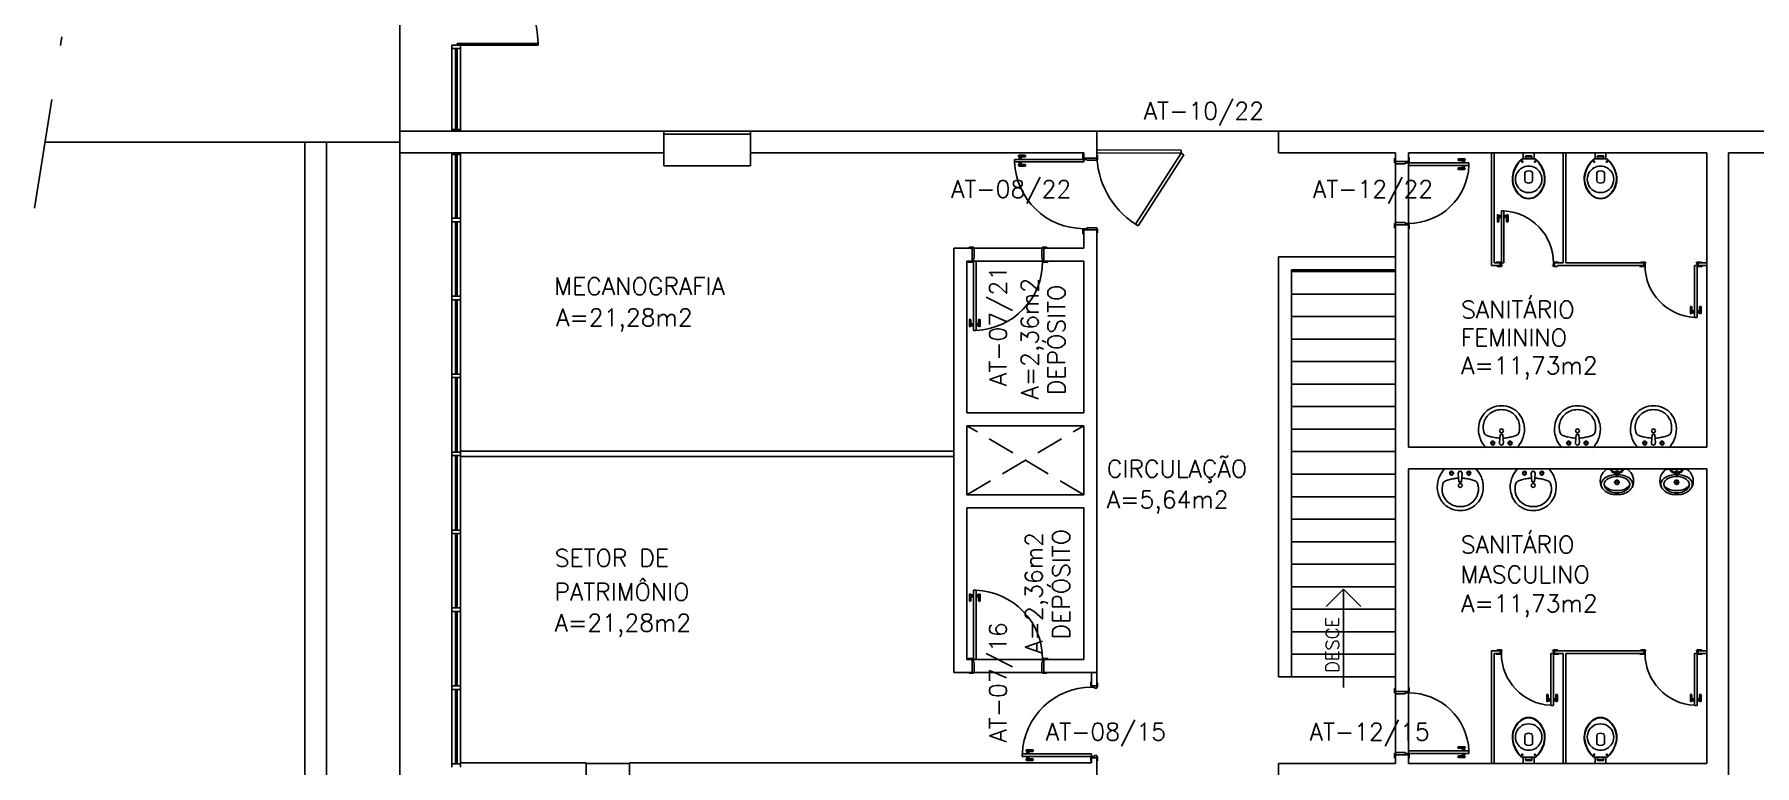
# Model space of a CAD drawing. Extents: x 199.5 to 246.9, y 176.5 to 214.3.
# Drawn here: x 199.47 to 219.34, y 190.99 to 199.44 of the extents above; entities that cross this region are included whole.
import ezdxf

# ---------------------------------------------------------------- set-up
doc = ezdxf.new("R2010")
doc.units = 0
doc.header["$LTSCALE"] = 0.1
doc.header["$MEASUREMENT"] = 0
for name, pattern in [('DASHDOT', [25.4, 12.7, -6.35, 0, -6.35]), ('HIDDEN', [9.525, 6.35, -3.175]), ('HIDDEN2', [4.7625, 3.175, -1.5875])]:
    doc.linetypes.add(name, pattern=pattern)
for name, color, linetype in [('1', 1, 'CONTINUOUS'), ('3', 2, 'CONTINUOUS'), ('ALVENARIA', 2, 'CONTINUOUS'), ('AREA', 2, 'CONTINUOUS'), ('DIVISÓRIA', 2, 'CONTINUOUS'), ('ENDEREÇO', 2, 'CONTINUOUS'), ('JANELA', 1, 'CONTINUOUS'), ('MACANETA', 2, 'CONTINUOUS'), ('MARCO', 2, 'CONTINUOUS'), ('PC', 7, 'CONTINUOUS'), ('PISO', 1, 'CONTINUOUS'), ('PORTA', 2, 'CONTINUOUS'), ('PROJEÇÃO', 1, 'HIDDEN'), ('SOLEIRA', 1, 'CONTINUOUS'), ('TEXTO', 2, 'CONTINUOUS')]:
    doc.layers.add(name, color=color, linetype=linetype)
doc.styles.add('UNB-100', font='simplex.shx', dxfattribs={"height": 0.2})

# ---------------------------------------------------------------- blocks, each defined once
blk = doc.blocks.new('MACANETA')
at = {"layer": 'MACANETA', "color": 1}
for p, q in [((-0.077, 0.052), (-0.077, 0.12)), ((-0.059, 0.052), (-0.059, 0.12)), ((-0.059, 0.075), (-0.036, 0.075)), ((-0.059, 0.052), (-0.036, 0.052)), ((-0.036, 0.044), (-0.036, 0.084)), ((-0.036, 0.084), (-0.03, 0.084)), ((-0.036, 0.044), (-0.03, 0.044)), ((0.006, 0.084), (0, 0.084)), ((0.006, 0.044), (0, 0.044)), ((0.006, 0.044), (0.006, 0.084)), ((0.029, 0.075), (0.006, 0.075)), ((0.029, 0.052), (0.006, 0.052)), ((0.029, 0.052), (0.029, 0.12)), ((0.047, 0.052), (0.047, 0.12))]:
    blk.add_line(p, q, dxfattribs=at)
for centre, start, end in [((-0.068, 0.12), 90, 180), ((-0.068, 0.052), 180, 270), ((-0.068, 0.12), 0, 90), ((-0.068, 0.052), 270, 0), ((0.038, 0.12), 90, 180), ((0.038, 0.052), 180, 270), ((0.038, 0.12), 0, 90), ((0.038, 0.052), 270, 0)]:
    blk.add_arc(centre, 0.00874, start, end, dxfattribs=at)
blk = doc.blocks.new('DOOR-80')
at = {"layer": 'PORTA'}
for p, q in [((-0.045, -0.8), (-0.045, 0)), ((-0.015, 0), (-0.045, 0)), ((-0.015, -0.8), (-0.015, 0)), ((-0.045, -0.8), (-0.015, -0.8))]:
    blk.add_line(p, q, dxfattribs=at)
at = {"layer": 'PORTA', "color": 1}
blk.add_arc((-0.015, 0), 0.8, 180, 267.8509, dxfattribs=at)
at = {"layer": 'PORTA'}
blk.add_blockref('MACANETA', (-0.015, -0.8), dxfattribs=at)
blk = doc.blocks.new('DOOR80')
at = {"layer": 'PORTA'}
for p, q in [((0.015, -0.8), (0.015, 0)), ((0.015, 0), (0.045, 0)), ((0.045, -0.8), (0.045, 0)), ((0.045, -0.8), (0.015, -0.8))]:
    blk.add_line(p, q, dxfattribs=at)
at = {"layer": 'PORTA', "color": 1}
blk.add_arc((0.015, 0), 0.8, 272.1491, 0, dxfattribs=at)
at = {"layer": 'PORTA'}
blk.add_blockref('MACANETA', (0.045, -0.8), dxfattribs=at)
blk = doc.blocks.new('DOOR70')
at = {"layer": 'PORTA'}
for p, q in [((0.015, -0.7), (0.015, 0)), ((0.015, 0), (0.045, 0)), ((0.045, -0.7), (0.045, 0)), ((0.045, -0.7), (0.015, -0.7))]:
    blk.add_line(p, q, dxfattribs=at)
at = {"layer": 'PORTA', "color": 1}
blk.add_arc((0.015, 0), 0.7, 272.4563, 0, dxfattribs=at)
at = {"layer": 'PORTA'}
blk.add_blockref('MACANETA', (0.045, -0.7), dxfattribs=at)
blk = doc.blocks.new('DOOR60')
at = {"layer": 'PORTA'}
for p, q in [((0.015, -0.6), (0.015, 0)), ((0.015, 0), (0.045, 0)), ((0.045, -0.6), (0.045, 0)), ((0.045, -0.6), (0.015, -0.6))]:
    blk.add_line(p, q, dxfattribs=at)
at = {"layer": 'PORTA', "color": 1}
blk.add_arc((0.015, 0), 0.6, 272.866, 0, dxfattribs=at)
at = {"layer": 'PORTA'}
blk.add_blockref('MACANETA', (0.045, -0.6), dxfattribs=at)
blk = doc.blocks.new('DOOR-70')
at = {"layer": 'PORTA'}
for p, q in [((-0.045, -0.7), (-0.045, 0)), ((-0.015, 0), (-0.045, 0)), ((-0.015, -0.7), (-0.015, 0)), ((-0.045, -0.7), (-0.015, -0.7))]:
    blk.add_line(p, q, dxfattribs=at)
at = {"layer": 'PORTA', "color": 1}
blk.add_arc((-0.015, 0), 0.7, 180, 267.5437, dxfattribs=at)
at = {"layer": 'PORTA'}
blk.add_blockref('MACANETA', (-0.015, -0.7), dxfattribs=at)
blk = doc.blocks.new('A$C6A052544')
at = {"layer": 'PC', "color": 2}
for p, q in [((0.265, 0), (0.09, 0)), ((0.242, 0.053), (0.249, 0.147)), ((0.249, 0.147), (0.279, 0.147)), ((0.249, 0.147), (0.279, 0.147)), ((0.44, 0), (0.265, 0)), ((0.287, 0.053), (0.279, 0.147))]:
    blk.add_line(p, q, dxfattribs=at)
at = {"layer": 'PC', "color": 1}
for centre, radius in [((0.265, 0.19), 0.0225), ((0.164, 0.049), 0.015), ((0.364, 0.049), 0.015)]:
    blk.add_circle(centre, radius, dxfattribs=at)
at = {"layer": 'PC', "color": 2}
for centre in [(0.164, 0.049), (0.364, 0.049)]:
    blk.add_circle(centre, 0.0225, dxfattribs=at)
for centre, radius, start, end in [((0.248, 0.233), 0.242, 112.9756, 142.6811), ((0.263, 0.217), 0.218, 89.5084, 131.6465), ((0.264, 0.213), 0.267, 89.755, 114.448), ((0.266, 0.213), 0.267, 65.552, 90.245), ((0.267, 0.217), 0.218, 48.3535, 90.4916), ((0.282, 0.233), 0.242, 37.3189, 67.0244), ((0.308, 0.208), 0.309, 166.5171, 190.8389), ((0.283, 0.212), 0.283, 143.5759, 166.077), ((0.255, 0.233), 0.201, 166.6319, 198.9909), ((0.253, 0.233), 0.199, 132.5387, 166.3801), ((0.276, 0.233), 0.199, 13.6199, 47.4613), ((0.274, 0.233), 0.201, 341.0091, 13.3681), ((0.246, 0.212), 0.283, 13.923, 36.4241), ((0.221, 0.208), 0.309, 349.1611, 13.4829), ((0.327, 0.217), 0.329, 191.7639, 204.6142), ((0.296, 0.207), 0.297, 205.4395, 223.1578), ((0.102, 0.178), 0.039, 194.4492, 220.5012), ((0.105, 0.182), 0.0439, 222.0627, 243.6798), ((0.089, 0.011), 0.0113, 216.6083, 274.9362), ((0.146, 0.259), 0.132, 242.7105, 252.8041), ((0.254, 0.523), 0.416, 249.3524, 256.1775), ((0.27, 0.578), 0.473, 255.9168, 263.3055), ((0.262, 0.483), 0.378, 262.7649, 267.5591), ((0.264, 0.049), 0.0225, 171.2026, 8.7974), ((0.267, 0.483), 0.378, 272.3442, 277.2351), ((0.259, 0.578), 0.473, 276.6945, 284.0832), ((0.275, 0.523), 0.416, 283.8225, 290.6476), ((0.383, 0.259), 0.132, 287.1959, 297.2895), ((0.441, 0.011), 0.0113, 265.0638, 323.3917), ((0.424, 0.182), 0.0439, 296.3202, 317.9373), ((0.233, 0.207), 0.297, 316.8422, 334.5605), ((0.427, 0.178), 0.039, 319.4988, 345.5508), ((0.202, 0.217), 0.329, 335.3858, 348.2361)]:
    blk.add_arc(centre, radius, start, end, dxfattribs=at)

msp = doc.modelspace()

# ---------------------------------------------------------------- linework, layer by layer
at = {"layer": '1'}
for points in [[(216.804, 198, -0.139044), (216.808, 197.998, -0.064585), (216.863, 197.937, -0.117724), (216.917, 197.793, -0.055952), (216.916, 197.74, -0.107706), (216.883, 197.642, -0.08812), (216.822, 197.573, -0.163345), (216.734, 197.544), (216.734, 197.544, -0.163345), (216.647, 197.573, -0.08812), (216.586, 197.642, -0.107706), (216.552, 197.74, -0.055952), (216.552, 197.793, -0.117724), (216.606, 197.937, -0.064585), (216.66, 197.998, -0.139044), (216.665, 198)], [(216.691, 198, 0.380199), (216.698, 198.008), (216.698, 198.019, 0.087349), (216.697, 198.023, -0.172037), (216.697, 198.031, -0.102747), (216.699, 198.033, -0.167994), (216.703, 198.035), (216.734, 198.035)], [(216.778, 198, -0.380199), (216.77, 198.008), (216.77, 198.019, -0.087349), (216.771, 198.023, 0.172037), (216.771, 198.031, 0.102747), (216.77, 198.033, 0.167994), (216.766, 198.035), (216.734, 198.035)], [(217.634, 198, -0.139044), (217.638, 197.998, -0.064585), (217.693, 197.937, -0.117724), (217.747, 197.793, -0.055952), (217.746, 197.74, -0.107706), (217.713, 197.642, -0.08812), (217.652, 197.573, -0.163345), (217.564, 197.544), (217.564, 197.544, -0.163345), (217.477, 197.573, -0.08812), (217.416, 197.642, -0.107706), (217.382, 197.74, -0.055952), (217.382, 197.793, -0.117724), (217.436, 197.937, -0.064585), (217.49, 197.998, -0.139044), (217.495, 198)], [(217.521, 198, 0.380199), (217.528, 198.008), (217.528, 198.019, 0.087349), (217.527, 198.023, -0.172037), (217.527, 198.031, -0.102747), (217.529, 198.033, -0.167994), (217.533, 198.035), (217.564, 198.035)], [(217.608, 198, -0.380199), (217.6, 198.008), (217.6, 198.019, -0.087349), (217.601, 198.023, 0.172037), (217.601, 198.031, 0.102747), (217.6, 198.033, 0.167994), (217.596, 198.035), (217.564, 198.035)], [(216.804, 191.09, 0.139044), (216.808, 191.092, 0.064585), (216.863, 191.152, 0.117724), (216.917, 191.296, 0.055952), (216.916, 191.349, 0.107706), (216.883, 191.447, 0.08812), (216.822, 191.516, 0.163345), (216.734, 191.545), (216.734, 191.545, 0.163345), (216.647, 191.516, 0.08812), (216.586, 191.447, 0.107706), (216.552, 191.349, 0.055952), (216.552, 191.296, 0.117724), (216.606, 191.152, 0.064585), (216.66, 191.092, 0.139044), (216.665, 191.09)], [(217.634, 191.09, 0.139044), (217.638, 191.092, 0.064585), (217.693, 191.152, 0.117724), (217.747, 191.296, 0.055952), (217.746, 191.349, 0.107706), (217.713, 191.447, 0.08812), (217.652, 191.516, 0.163345), (217.564, 191.545), (217.564, 191.545, 0.163345), (217.477, 191.516, 0.08812), (217.416, 191.447, 0.107706), (217.382, 191.349, 0.055952), (217.382, 191.296, 0.117724), (217.436, 191.152, 0.064585), (217.49, 191.092, 0.139044), (217.495, 191.09)], [(216.691, 191.09, -0.380199), (216.698, 191.082), (216.698, 191.071, -0.087349), (216.697, 191.067, 0.172037), (216.697, 191.058, 0.102747), (216.699, 191.056, 0.167994), (216.703, 191.055), (216.734, 191.055)], [(216.778, 191.09, 0.380199), (216.77, 191.082), (216.77, 191.071, 0.087349), (216.771, 191.067, -0.172037), (216.771, 191.058, -0.102747), (216.77, 191.056, -0.167994), (216.766, 191.055), (216.734, 191.055)], [(217.521, 191.09, -0.380199), (217.528, 191.082), (217.528, 191.071, -0.087349), (217.527, 191.067, 0.172037), (217.527, 191.058, 0.102747), (217.529, 191.056, 0.167994), (217.533, 191.055), (217.564, 191.055)], [(217.608, 191.09, 0.380199), (217.6, 191.082), (217.6, 191.071, 0.087349), (217.601, 191.067, -0.172037), (217.601, 191.058, -0.102747), (217.6, 191.056, -0.167994), (217.596, 191.055), (217.564, 191.055)]]:
    msp.add_lwpolyline(points, format="xyb", dxfattribs=at)
for points in [[(216.77, 198.023), (216.734, 198.023), (216.699, 198.023)], [(217.6, 198.023), (217.564, 198.023), (217.529, 198.023)], [(216.77, 191.066), (216.734, 191.066), (216.699, 191.066)], [(217.6, 191.066), (217.564, 191.066), (217.529, 191.066)]]:
    msp.add_lwpolyline(points, dxfattribs=at)
for points in [[(216.704, 197.727, 0.183333), (216.764, 197.727, 0.302776), (216.779, 197.75), (216.779, 197.846, 0.370787), (216.69, 197.846), (216.69, 197.75, 0.302776)], [(217.534, 197.727, 0.183333), (217.594, 197.727, 0.302776), (217.609, 197.75), (217.609, 197.846, 0.370787), (217.52, 197.846), (217.52, 197.75, 0.302776)], [(216.704, 191.362, -0.183333), (216.764, 191.362, -0.302776), (216.779, 191.34), (216.779, 191.244, -0.370787), (216.69, 191.244), (216.69, 191.34, -0.302776)], [(217.534, 191.362, -0.183333), (217.594, 191.362, -0.302776), (217.609, 191.34), (217.609, 191.244, -0.370787), (217.52, 191.244), (217.52, 191.34, -0.302776)]]:
    msp.add_lwpolyline(points, format="xyb", close=True, dxfattribs=at)
at = {"layer": '3'}
for points in [[(216.652, 197.997, 0.059368), (216.602, 197.94, 0.082654), (216.556, 197.84, 0.104255), (216.548, 197.74, 0.107708), (216.582, 197.64, 0.088187), (216.644, 197.57, 0.163426), (216.734, 197.54, 0.163426), (216.824, 197.57, 0.088187), (216.887, 197.64, 0.107708), (216.921, 197.74, 0.104255), (216.912, 197.84, 0.082654), (216.866, 197.94, 0.059368), (216.816, 197.997, 0.207706), (216.809, 198), (216.804, 198), (216.797, 198), (216.797, 198.058, 0.402093), (216.786, 198.07), (216.734, 198.07), (216.683, 198.07, 0.402093), (216.672, 198.058), (216.672, 198), (216.665, 198), (216.66, 198, 0.207706)], [(217.482, 197.997, 0.059368), (217.432, 197.94, 0.082654), (217.386, 197.84, 0.104255), (217.378, 197.74, 0.107708), (217.412, 197.64, 0.088187), (217.474, 197.57, 0.163426), (217.564, 197.54, 0.163426), (217.654, 197.57, 0.088187), (217.717, 197.64, 0.107708), (217.751, 197.74, 0.104255), (217.742, 197.84, 0.082654), (217.696, 197.94, 0.059368), (217.646, 197.997, 0.207706), (217.639, 198), (217.634, 198), (217.627, 198), (217.627, 198.058, 0.402093), (217.616, 198.07), (217.564, 198.07), (217.513, 198.07, 0.402093), (217.502, 198.058), (217.502, 198), (217.495, 198), (217.49, 198, 0.207706)], [(216.734, 197.918, -0.268395), (216.868, 197.84, -0.179674), (216.885, 197.74, -0.170707), (216.834, 197.649, -0.179561), (216.734, 197.612, -0.179561), (216.634, 197.649, -0.170707), (216.583, 197.74, -0.179674), (216.601, 197.84, -0.268395)], [(217.564, 197.918, -0.268395), (217.698, 197.84, -0.179674), (217.715, 197.74, -0.170707), (217.664, 197.649, -0.179561), (217.564, 197.612, -0.179561), (217.464, 197.649, -0.170707), (217.413, 197.74, -0.179674), (217.431, 197.84, -0.268395)], [(216.652, 191.093, -0.059368), (216.602, 191.15, -0.082654), (216.556, 191.25, -0.104255), (216.548, 191.35, -0.107708), (216.582, 191.45, -0.088187), (216.644, 191.52, -0.163426), (216.734, 191.55, -0.163426), (216.824, 191.52, -0.088187), (216.887, 191.45, -0.107708), (216.921, 191.35, -0.104255), (216.912, 191.25, -0.082654), (216.866, 191.15, -0.059368), (216.816, 191.093, -0.207706), (216.809, 191.09), (216.804, 191.09), (216.797, 191.09), (216.797, 191.032, -0.402093), (216.786, 191.02), (216.734, 191.02), (216.683, 191.02, -0.402093), (216.672, 191.032), (216.672, 191.09), (216.665, 191.09), (216.66, 191.09, -0.207706)], [(216.734, 191.172, 0.268395), (216.868, 191.25, 0.179674), (216.885, 191.35, 0.170707), (216.834, 191.44, 0.179561), (216.734, 191.477, 0.179561), (216.634, 191.44, 0.170707), (216.583, 191.35, 0.179674), (216.601, 191.25, 0.268395)], [(217.482, 191.093, -0.059368), (217.432, 191.15, -0.082654), (217.386, 191.25, -0.104255), (217.378, 191.35, -0.107708), (217.412, 191.45, -0.088187), (217.474, 191.52, -0.163426), (217.564, 191.55, -0.163426), (217.654, 191.52, -0.088187), (217.717, 191.45, -0.107708), (217.751, 191.35, -0.104255), (217.742, 191.25, -0.082654), (217.696, 191.15, -0.059368), (217.646, 191.093, -0.207706), (217.639, 191.09), (217.634, 191.09), (217.627, 191.09), (217.627, 191.032, -0.402093), (217.616, 191.02), (217.564, 191.02), (217.513, 191.02, -0.402093), (217.502, 191.032), (217.502, 191.09), (217.495, 191.09), (217.49, 191.09, -0.207706)], [(217.564, 191.172, 0.268395), (217.698, 191.25, 0.179674), (217.715, 191.35, 0.170707), (217.664, 191.44, 0.179561), (217.564, 191.477, 0.179561), (217.464, 191.44, 0.170707), (217.413, 191.35, 0.179674), (217.431, 191.25, 0.268395)]]:
    msp.add_lwpolyline(points, format="xyb", close=True, dxfattribs=at)
for points in [[(216.672, 198), (216.734, 198)], [(216.797, 198), (216.734, 198)], [(217.502, 198), (217.564, 198)], [(217.627, 198), (217.564, 198)], [(216.672, 191.09), (216.734, 191.09)], [(216.797, 191.09), (216.734, 191.09)], [(217.502, 191.09), (217.564, 191.09)], [(217.627, 191.09), (217.564, 191.09)]]:
    msp.add_lwpolyline(points, dxfattribs=at)
for centre in [(216.661, 197.97), (216.807, 197.97), (217.491, 197.97), (217.637, 197.97), (216.661, 191.12), (216.807, 191.12), (217.491, 191.12), (217.637, 191.12)]:
    msp.add_circle(centre, 0.0075, dxfattribs=at)
at = {"layer": 'ALVENARIA', "linetype": 'DASHDOT'}
msp.add_line((199.47, 197.431), (200.339, 202.848), dxfattribs=at)
at = {"layer": 'ALVENARIA'}
for p, q in [((203.694, 198.32), (211.744, 198.32)), ((203.694, 198.32), (203.694, 198.07)), ((206.744, 198.07), (206.744, 198.32)), ((207.744, 198.07), (207.744, 198.32)), ((211.744, 198.32), (211.744, 198.01)), ((213.844, 198.32), (219.644, 198.32)), ((213.844, 198.32), (213.844, 198.07)), ((203.694, 198.07), (206.744, 198.07)), ((207.744, 198.07), (211.594, 198.07)), ((211.594, 198.07), (211.594, 198.01)), ((211.594, 198.01), (211.744, 198.01)), ((213.844, 198.07), (215.194, 198.07)), ((215.194, 198.07), (215.194, 197.97)), ((215.344, 197.97), (215.194, 197.97)), ((215.344, 198.07), (218.794, 198.07)), ((215.344, 198.07), (215.344, 197.97)), ((218.794, 198.07), (218.794, 194.67)), ((219.044, 198.07), (219.044, 190.77)), ((219.044, 198.07), (219.644, 198.07)), ((211.594, 197.18), (211.594, 196.97)), ((211.594, 197.18), (211.744, 197.18)), ((211.744, 197.18), (211.744, 192.07)), ((215.194, 197.24), (215.194, 191.85)), ((215.344, 197.24), (215.194, 197.24)), ((215.344, 197.24), (215.344, 194.67)), ((210.094, 196.97), (210.094, 192.07)), ((210.094, 196.97), (210.304, 196.97)), ((210.304, 196.82), (210.304, 196.97)), ((211.134, 196.97), (211.594, 196.97)), ((211.134, 196.82), (211.134, 196.97)), ((210.244, 196.82), (210.304, 196.82)), ((210.244, 196.82), (210.244, 195.07)), ((211.134, 196.82), (211.594, 196.82)), ((211.594, 196.82), (211.594, 195.07)), ((213.844, 196.87), (213.844, 192.02)), ((215.194, 196.87), (213.844, 196.87)), ((213.994, 196.72), (213.994, 192.02)), ((215.194, 196.72), (213.994, 196.72)), ((210.244, 195.07), (211.594, 195.07)), ((210.244, 194.92), (211.594, 194.92)), ((210.244, 194.92), (210.244, 194.12)), ((211.594, 194.92), (211.594, 194.12)), ((215.344, 194.67), (218.794, 194.67)), ((215.344, 194.42), (215.344, 191.85)), ((218.794, 194.42), (215.344, 194.42)), ((218.794, 194.42), (218.794, 191.02)), ((210.244, 194.12), (211.594, 194.12)), ((210.244, 193.97), (211.594, 193.97)), ((210.244, 193.97), (210.244, 192.22)), ((211.594, 193.97), (211.594, 192.22)), ((214.594, 193.031), (214.394, 192.831)), ((214.594, 193.031), (214.794, 192.831)), ((214.594, 191.898), (214.594, 193.02)), ((210.244, 192.22), (210.304, 192.22)), ((210.304, 192.22), (210.304, 192.07)), ((211.134, 192.22), (211.594, 192.22)), ((211.134, 192.22), (211.134, 192.07)), ((210.094, 192.07), (210.304, 192.07)), ((211.134, 192.07), (211.744, 192.07)), ((213.844, 192.02), (213.994, 192.02)), ((215.344, 191.85), (215.194, 191.85)), ((206.344, 191.02), (205.844, 191.02)), ((205.844, 191.02), (205.844, 190.77)), ((206.344, 191.02), (206.344, 190.77)), ((215.194, 191.02), (213.844, 191.02)), ((213.844, 191.02), (213.844, 190.77)), ((215.194, 191.12), (215.194, 191.02)), ((215.344, 191.12), (215.194, 191.12)), ((215.344, 191.12), (215.344, 191.02)), ((218.794, 191.02), (215.344, 191.02))]:
    msp.add_line(p, q, dxfattribs=at)
for points in [[(217.754, 194.125), (217.753, 194.125, -0.008051), (217.72, 194.125, -0.08407), (217.676, 194.134, -0.022672), (217.648, 194.146, -0.027927), (217.623, 194.161, -0.144523), (217.571, 194.226, -0.34805), (217.634, 194.416, -0.162816), (217.643, 194.419), (217.754, 194.419), (217.866, 194.419, -0.162816), (217.874, 194.416, -0.34805), (217.937, 194.226, -0.144523), (217.886, 194.161, -0.027927), (217.86, 194.146, -0.022672), (217.832, 194.134, -0.08407), (217.789, 194.125, -0.008051), (217.756, 194.125)], [(218.443, 194.125), (218.441, 194.125, -0.008051), (218.408, 194.125, -0.08407), (218.364, 194.134, -0.022672), (218.336, 194.146, -0.027927), (218.311, 194.161, -0.144523), (218.26, 194.226, -0.34805), (218.323, 194.416, -0.162816), (218.331, 194.419), (218.443, 194.419), (218.554, 194.419, -0.162816), (218.563, 194.416, -0.34805), (218.626, 194.226, -0.144523), (218.574, 194.161, -0.027927), (218.549, 194.146, -0.022672), (218.521, 194.134, -0.08407), (218.477, 194.125, -0.008051), (218.444, 194.125)], [(217.754, 194.172), (217.746, 194.172, -0.102017), (217.664, 194.187, -0.100634), (217.617, 194.219, -0.31043), (217.61, 194.26, -0.029837), (217.612, 194.266, -0.193887), (217.674, 194.318, -0.096635), (217.754, 194.333, -0.096635), (217.834, 194.318, -0.193887), (217.897, 194.266, -0.029837), (217.899, 194.26, -0.31043), (217.891, 194.219, -0.100634), (217.844, 194.187, -0.102017), (217.762, 194.172)], [(218.443, 194.172), (218.435, 194.172, -0.102017), (218.352, 194.187, -0.100634), (218.305, 194.219, -0.31043), (218.298, 194.26, -0.029837), (218.3, 194.266, -0.193887), (218.363, 194.318, -0.096635), (218.443, 194.333, -0.096635), (218.523, 194.318, -0.193887), (218.585, 194.266, -0.029837), (218.587, 194.26, -0.31043), (218.58, 194.219, -0.100634), (218.533, 194.187, -0.102017), (218.45, 194.172)]]:
    msp.add_lwpolyline(points, format="xyb", close=True, dxfattribs=at)
for points in [[(217.674, 194.417), (217.697, 194.385, 0.1805), (217.709, 194.378), (217.722, 194.376, -0.35029), (217.728, 194.37, 0.252034), (217.735, 194.356)], [(217.701, 194.419, 0.473116), (217.698, 194.414), (217.703, 194.394, 0.362542), (217.711, 194.387), (217.726, 194.386, -0.564769), (217.731, 194.38)], [(217.835, 194.417), (217.811, 194.385, -0.1805), (217.8, 194.378), (217.786, 194.376, 0.35029), (217.78, 194.37, -0.252034), (217.774, 194.356)], [(217.807, 194.419, -0.473116), (217.81, 194.414), (217.806, 194.394, -0.362542), (217.797, 194.387), (217.783, 194.386, 0.564769), (217.777, 194.38)], [(218.362, 194.417), (218.386, 194.385, 0.1805), (218.397, 194.378), (218.411, 194.376, -0.35029), (218.417, 194.37, 0.252034), (218.423, 194.356)], [(218.39, 194.419, 0.473116), (218.387, 194.414), (218.391, 194.394, 0.362542), (218.4, 194.387), (218.414, 194.386, -0.564769), (218.42, 194.38)], [(218.523, 194.417), (218.5, 194.385, -0.1805), (218.488, 194.378), (218.475, 194.376, 0.35029), (218.469, 194.37, -0.252034), (218.462, 194.356)], [(218.496, 194.419, -0.473116), (218.499, 194.414), (218.494, 194.394, -0.362542), (218.486, 194.387), (218.471, 194.386, 0.564769), (218.465, 194.38)], [(217.738, 194.355, 0.100603), (217.654, 194.337, 0.114611), (217.593, 194.296, 0.309836), (217.579, 194.209, 0.309836)], [(217.609, 194.257), (217.608, 194.254, 0.189039), (217.609, 194.222, 0.189014), (217.675, 194.159, 0.116802), (217.754, 194.144, 0.116802), (217.834, 194.159, 0.189014), (217.899, 194.222, 0.189039), (217.901, 194.254), (217.9, 194.257)], [(217.77, 194.355, -0.100603), (217.854, 194.337, -0.114611), (217.915, 194.296, -0.309836), (217.929, 194.209, -0.309836)], [(218.427, 194.355, 0.100603), (218.343, 194.337, 0.114611), (218.282, 194.296, 0.309836), (218.267, 194.209, 0.309836)], [(218.297, 194.257), (218.296, 194.254, 0.189039), (218.298, 194.222, 0.189014), (218.363, 194.159, 0.116802), (218.443, 194.144, 0.116802), (218.522, 194.159, 0.189014), (218.588, 194.222, 0.189039), (218.589, 194.254), (218.588, 194.257)], [(218.459, 194.355, -0.100603), (218.543, 194.337, -0.114611), (218.604, 194.296, -0.309836), (218.618, 194.209, -0.309836)]]:
    msp.add_lwpolyline(points, format="xyb", dxfattribs=at)
for centre, radius in [((217.754, 194.373), 0.024), ((217.754, 194.373), 0.0075), ((218.443, 194.373), 0.024), ((218.443, 194.373), 0.0075), ((217.73, 194.267), 0.0035), ((217.754, 194.267), 0.024), ((217.738, 194.283), 0.0035), ((217.737, 194.25), 0.0035), ((217.754, 194.243), 0.0035), ((217.754, 194.29), 0.0035), ((217.754, 194.267), 0.0035), ((217.771, 194.282), 0.0035), ((217.771, 194.25), 0.0035), ((217.778, 194.266), 0.0035), ((218.419, 194.267), 0.0035), ((218.443, 194.267), 0.024), ((218.426, 194.283), 0.0035), ((218.426, 194.25), 0.0035), ((218.443, 194.29), 0.0035), ((218.443, 194.267), 0.0035), ((218.442, 194.243), 0.0035), ((218.459, 194.25), 0.0035), ((218.459, 194.282), 0.0035), ((218.466, 194.266), 0.0035)]:
    msp.add_circle(centre, radius, dxfattribs=at)
at = {"layer": 'DIVISÓRIA'}
for p, q in [((207.744, 198.32), (206.744, 198.32)), ((207.744, 198.285), (206.744, 198.285)), ((206.744, 198.07), (206.744, 197.92)), ((207.744, 198.07), (207.744, 197.92)), ((216.304, 198.07), (216.304, 196.77)), ((216.334, 198.07), (216.334, 196.8)), ((217.134, 198.07), (217.134, 196.8)), ((217.164, 198.07), (217.164, 196.8)), ((207.744, 197.92), (206.744, 197.92)), ((216.304, 196.77), (216.404, 196.77)), ((216.334, 196.8), (216.404, 196.8)), ((216.359, 196.81), (216.409, 196.81)), ((216.359, 196.8), (216.359, 196.81)), ((216.369, 196.76), (216.369, 196.77)), ((216.419, 196.76), (216.369, 196.76)), ((216.404, 196.8), (216.409, 196.8)), ((216.404, 196.8), (216.404, 196.77)), ((216.404, 196.77), (216.419, 196.77)), ((216.409, 196.81), (216.409, 196.8)), ((216.409, 196.8), (216.419, 196.8)), ((216.419, 196.8), (216.419, 196.765)), ((216.419, 196.77), (216.419, 196.76)), ((216.429, 196.77), (216.419, 196.77)), ((216.419, 196.765), (216.429, 196.765)), ((216.429, 196.765), (216.429, 196.77)), ((217.009, 196.77), (217.019, 196.77)), ((217.009, 196.765), (217.009, 196.77)), ((217.019, 196.765), (217.009, 196.765)), ((217.019, 196.8), (217.019, 196.765)), ((217.029, 196.8), (217.019, 196.8)), ((217.034, 196.77), (217.019, 196.77)), ((217.019, 196.77), (217.019, 196.76)), ((217.019, 196.76), (217.069, 196.76)), ((217.029, 196.81), (217.029, 196.8)), ((217.079, 196.81), (217.029, 196.81)), ((217.034, 196.8), (217.029, 196.8)), ((217.034, 196.8), (217.134, 196.8)), ((217.034, 196.8), (217.034, 196.77)), ((217.069, 196.76), (217.069, 196.77)), ((217.069, 196.77), (218.064, 196.77)), ((217.079, 196.8), (217.079, 196.81)), ((217.164, 196.8), (218.064, 196.8)), ((218.019, 196.77), (218.019, 196.76)), ((218.019, 196.76), (218.069, 196.76)), ((218.029, 196.81), (218.029, 196.8)), ((218.079, 196.81), (218.029, 196.81)), ((218.064, 196.8), (218.079, 196.8)), ((218.064, 196.77), (218.064, 196.8)), ((218.064, 196.77), (218.069, 196.77)), ((218.069, 196.77), (218.079, 196.77)), ((218.069, 196.76), (218.069, 196.77)), ((218.079, 196.8), (218.079, 196.81)), ((218.079, 196.805), (218.089, 196.805)), ((218.079, 196.77), (218.079, 196.805)), ((218.089, 196.8), (218.079, 196.8)), ((218.089, 196.805), (218.089, 196.8)), ((218.669, 196.805), (218.669, 196.8)), ((218.679, 196.805), (218.669, 196.805)), ((218.669, 196.8), (218.679, 196.8)), ((218.679, 196.81), (218.729, 196.81)), ((218.679, 196.8), (218.679, 196.81)), ((218.679, 196.77), (218.679, 196.805)), ((218.694, 196.8), (218.679, 196.8)), ((218.689, 196.77), (218.679, 196.77)), ((218.694, 196.77), (218.689, 196.77)), ((218.689, 196.76), (218.689, 196.77)), ((218.739, 196.76), (218.689, 196.76)), ((218.694, 196.8), (218.794, 196.8)), ((218.694, 196.77), (218.694, 196.8)), ((218.694, 196.77), (218.794, 196.77)), ((218.729, 196.81), (218.729, 196.8)), ((218.739, 196.77), (218.739, 196.76)), ((204.394, 194.625), (210.094, 194.625)), ((204.394, 194.565), (210.094, 194.565)), ((216.304, 191.02), (216.304, 192.32)), ((216.304, 192.32), (216.404, 192.32)), ((216.334, 191.02), (216.334, 192.29)), ((216.334, 192.29), (216.404, 192.29)), ((216.359, 192.29), (216.359, 192.28)), ((216.359, 192.28), (216.409, 192.28)), ((216.419, 192.33), (216.369, 192.33)), ((216.369, 192.33), (216.369, 192.32)), ((216.404, 192.29), (216.404, 192.32)), ((216.404, 192.32), (216.419, 192.32)), ((216.404, 192.29), (216.409, 192.29)), ((216.409, 192.28), (216.409, 192.29)), ((216.409, 192.29), (216.419, 192.29)), ((216.419, 192.32), (216.419, 192.33)), ((216.419, 192.29), (216.419, 192.325)), ((216.419, 192.325), (216.429, 192.325)), ((216.429, 192.32), (216.419, 192.32)), ((216.429, 192.325), (216.429, 192.32)), ((217.019, 192.325), (217.009, 192.325)), ((217.009, 192.325), (217.009, 192.32)), ((217.009, 192.32), (217.019, 192.32)), ((217.019, 192.32), (217.019, 192.33)), ((217.019, 192.33), (217.069, 192.33)), ((217.019, 192.29), (217.019, 192.325)), ((217.034, 192.32), (217.019, 192.32)), ((217.029, 192.29), (217.019, 192.29)), ((217.029, 192.28), (217.029, 192.29)), ((217.034, 192.29), (217.029, 192.29)), ((217.079, 192.28), (217.029, 192.28)), ((217.034, 192.29), (217.034, 192.32)), ((217.034, 192.32), (218.064, 192.32)), ((217.034, 192.29), (217.134, 192.29)), ((217.069, 192.33), (217.069, 192.32)), ((217.079, 192.29), (217.079, 192.28)), ((217.134, 191.02), (217.134, 192.29)), ((217.164, 191.02), (217.164, 192.29)), ((217.164, 192.29), (218.064, 192.29)), ((218.019, 192.29), (218.019, 192.28)), ((218.019, 192.28), (218.069, 192.28)), ((218.079, 192.33), (218.029, 192.33)), ((218.029, 192.33), (218.029, 192.32)), ((218.064, 192.29), (218.064, 192.32)), ((218.064, 192.32), (218.079, 192.32)), ((218.064, 192.29), (218.069, 192.29)), ((218.069, 192.28), (218.069, 192.29)), ((218.069, 192.29), (218.079, 192.29)), ((218.079, 192.32), (218.079, 192.33)), ((218.079, 192.29), (218.079, 192.325)), ((218.079, 192.325), (218.089, 192.325)), ((218.089, 192.32), (218.079, 192.32)), ((218.089, 192.325), (218.089, 192.32)), ((218.679, 192.325), (218.669, 192.325)), ((218.669, 192.325), (218.669, 192.32)), ((218.669, 192.32), (218.679, 192.32)), ((218.679, 192.32), (218.679, 192.33)), ((218.679, 192.33), (218.729, 192.33)), ((218.679, 192.29), (218.679, 192.325)), ((218.694, 192.32), (218.679, 192.32)), ((218.689, 192.29), (218.679, 192.29)), ((218.689, 192.28), (218.689, 192.29)), ((218.694, 192.29), (218.689, 192.29)), ((218.739, 192.28), (218.689, 192.28)), ((218.694, 192.29), (218.694, 192.32)), ((218.694, 192.32), (218.794, 192.32)), ((218.694, 192.29), (218.794, 192.29)), ((218.729, 192.33), (218.729, 192.32)), ((218.739, 192.29), (218.739, 192.28)), ((211.684, 192.07), (211.684, 191.915)), ((211.744, 192.07), (211.744, 191.915)), ((211.674, 191.96), (211.674, 191.91)), ((211.684, 191.96), (211.674, 191.96)), ((211.674, 191.91), (211.684, 191.91)), ((211.684, 191.915), (211.684, 191.91)), ((211.684, 191.915), (211.744, 191.915)), ((211.684, 191.91), (211.684, 191.9)), ((211.684, 191.9), (211.719, 191.9)), ((211.719, 191.9), (211.719, 191.89)), ((211.719, 191.89), (211.744, 191.89)), ((211.754, 191.95), (211.744, 191.95)), ((211.744, 191.915), (211.744, 191.9)), ((211.744, 191.9), (211.754, 191.9)), ((211.744, 191.89), (211.744, 191.9)), ((211.754, 191.9), (211.754, 191.95)), ((204.394, 191.025), (205.844, 191.025)), ((206.344, 191.025), (211.684, 191.025)), ((211.674, 191.09), (211.684, 191.09)), ((211.674, 191.04), (211.674, 191.09)), ((211.684, 191.04), (211.674, 191.04)), ((211.684, 191.1), (211.719, 191.1)), ((211.684, 191.09), (211.684, 191.1)), ((211.684, 191.085), (211.684, 191.09)), ((211.684, 191.085), (211.684, 191.025)), ((211.684, 191.085), (211.744, 191.085)), ((211.719, 191.11), (211.744, 191.11)), ((211.719, 191.1), (211.719, 191.11)), ((211.744, 191.11), (211.744, 191.1)), ((211.744, 191.085), (211.744, 191.1)), ((211.744, 191.1), (211.754, 191.1)), ((211.744, 191.085), (211.744, 190.71)), ((211.754, 191.05), (211.744, 191.05)), ((211.754, 191.1), (211.754, 191.05))]:
    msp.add_line(p, q, dxfattribs=at)
at = {"layer": 'JANELA'}
for p, q in [((204.294, 199.315), (204.394, 199.315)), ((204.294, 199.275), (204.294, 199.315)), ((204.294, 199.275), (204.394, 199.275)), ((204.294, 198.34), (204.294, 199.275)), ((204.334, 198.34), (204.334, 199.275)), ((204.354, 198.34), (204.354, 199.275)), ((204.394, 199.315), (204.394, 199.275)), ((204.394, 198.34), (204.394, 199.275)), ((204.294, 198.32), (204.294, 198.34)), ((204.294, 198.34), (204.394, 198.34)), ((204.394, 198.34), (204.394, 198.32)), ((204.294, 198.07), (204.294, 198.05)), ((204.294, 198.05), (204.294, 197.315)), ((204.294, 198.05), (204.394, 198.05)), ((204.334, 198.05), (204.334, 197.315)), ((204.354, 198.05), (204.354, 197.315)), ((204.394, 198.05), (204.394, 198.07)), ((204.394, 198.05), (204.394, 197.315)), ((204.294, 197.315), (204.394, 197.315)), ((204.294, 197.315), (204.294, 197.275)), ((204.294, 197.275), (204.294, 196.415)), ((204.294, 197.275), (204.394, 197.275)), ((204.334, 197.275), (204.334, 196.415)), ((204.354, 197.275), (204.354, 196.415)), ((204.394, 197.275), (204.394, 197.315)), ((204.394, 197.275), (204.394, 196.415)), ((204.294, 196.415), (204.394, 196.415)), ((204.294, 196.415), (204.294, 196.375)), ((204.294, 196.375), (204.394, 196.375)), ((204.294, 196.375), (204.294, 195.515)), ((204.334, 196.375), (204.334, 195.515)), ((204.354, 196.375), (204.354, 195.515)), ((204.394, 196.375), (204.394, 196.415)), ((204.394, 196.375), (204.394, 195.515)), ((204.294, 195.515), (204.394, 195.515)), ((204.294, 195.515), (204.294, 195.475)), ((204.294, 195.475), (204.394, 195.475)), ((204.294, 195.475), (204.294, 194.615)), ((204.334, 195.475), (204.334, 194.615)), ((204.354, 195.475), (204.354, 194.615)), ((204.394, 195.475), (204.394, 195.515)), ((204.394, 195.475), (204.394, 194.615)), ((204.294, 194.615), (204.394, 194.615)), ((204.294, 194.615), (204.294, 194.575)), ((204.294, 194.575), (204.294, 193.715)), ((204.294, 194.575), (204.394, 194.575)), ((204.334, 194.575), (204.334, 193.715)), ((204.354, 194.575), (204.354, 193.715)), ((204.394, 194.565), (204.394, 194.625)), ((204.394, 194.575), (204.394, 193.715)), ((204.294, 193.715), (204.394, 193.715)), ((204.294, 193.715), (204.294, 193.675)), ((204.294, 193.675), (204.294, 192.815)), ((204.294, 193.675), (204.394, 193.675)), ((204.334, 193.675), (204.334, 192.815)), ((204.354, 193.675), (204.354, 192.815)), ((204.394, 193.675), (204.394, 193.715)), ((204.394, 193.675), (204.394, 192.815)), ((204.294, 192.815), (204.394, 192.815)), ((204.294, 192.815), (204.294, 192.775)), ((204.394, 192.775), (204.394, 192.815)), ((204.294, 192.775), (204.294, 191.915)), ((204.294, 192.775), (204.394, 192.775)), ((204.334, 192.775), (204.334, 191.915)), ((204.354, 192.775), (204.354, 191.915)), ((204.394, 192.775), (204.394, 191.915)), ((204.294, 191.915), (204.394, 191.915)), ((204.294, 191.915), (204.294, 191.875)), ((204.294, 191.875), (204.394, 191.875)), ((204.294, 191.875), (204.294, 191.015)), ((204.334, 191.875), (204.334, 191.015)), ((204.354, 191.875), (204.354, 191.015)), ((204.394, 191.875), (204.394, 191.915)), ((204.394, 191.875), (204.394, 191.015)), ((204.294, 191.015), (204.394, 191.015)), ((204.294, 191.015), (204.294, 190.975)), ((204.394, 190.975), (204.394, 191.015))]:
    msp.add_line(p, q, dxfattribs=at)
at = {"layer": 'MARCO'}
for p, q in [((211.584, 198.055), (211.584, 198.005)), ((211.594, 198.055), (211.584, 198.055)), ((211.584, 198.005), (211.594, 198.005)), ((211.594, 198.01), (211.594, 198.005)), ((211.594, 198.005), (211.594, 197.995)), ((211.594, 197.995), (211.629, 197.995)), ((211.629, 197.995), (211.629, 197.985)), ((211.629, 197.985), (211.744, 197.985)), ((211.754, 198.045), (211.744, 198.045)), ((211.744, 198.01), (211.744, 197.995)), ((211.744, 197.995), (211.754, 197.995)), ((211.744, 197.985), (211.744, 197.995)), ((211.754, 197.995), (211.754, 198.045)), ((215.184, 198.005), (215.194, 198.005)), ((215.184, 197.955), (215.184, 198.005)), ((215.194, 197.955), (215.184, 197.955)), ((215.194, 197.97), (215.194, 197.955)), ((215.194, 197.945), (215.194, 197.955)), ((215.309, 197.955), (215.309, 197.945)), ((215.344, 197.955), (215.309, 197.955)), ((215.344, 198.015), (215.354, 198.015)), ((215.344, 197.97), (215.344, 197.965)), ((215.344, 197.965), (215.344, 197.955)), ((215.354, 197.965), (215.344, 197.965)), ((215.354, 198.015), (215.354, 197.965)), ((215.309, 197.945), (215.194, 197.945)), ((211.584, 197.185), (211.594, 197.185)), ((211.584, 197.135), (211.584, 197.185)), ((211.594, 197.195), (211.629, 197.195)), ((211.594, 197.185), (211.594, 197.195)), ((211.594, 197.18), (211.594, 197.185)), ((211.629, 197.205), (211.744, 197.205)), ((211.629, 197.195), (211.629, 197.205)), ((211.744, 197.205), (211.744, 197.195)), ((211.744, 197.18), (211.744, 197.195)), ((211.744, 197.195), (211.754, 197.195)), ((211.754, 197.195), (211.754, 197.145)), ((215.184, 197.255), (215.184, 197.205)), ((215.194, 197.255), (215.184, 197.255)), ((215.184, 197.205), (215.194, 197.205)), ((215.194, 197.265), (215.194, 197.255)), ((215.309, 197.265), (215.194, 197.265)), ((215.194, 197.24), (215.194, 197.255)), ((215.309, 197.255), (215.309, 197.265)), ((215.344, 197.255), (215.309, 197.255)), ((215.344, 197.245), (215.344, 197.255)), ((215.344, 197.24), (215.344, 197.245)), ((215.354, 197.245), (215.344, 197.245)), ((215.344, 197.195), (215.354, 197.195)), ((215.354, 197.195), (215.354, 197.245)), ((210.269, 196.98), (210.269, 196.97)), ((210.319, 196.98), (210.269, 196.98)), ((210.304, 196.97), (210.319, 196.97)), ((210.319, 196.97), (210.319, 196.98)), ((210.329, 196.97), (210.319, 196.97)), ((210.329, 196.855), (210.329, 196.97)), ((211.109, 196.97), (211.119, 196.97)), ((211.109, 196.855), (211.109, 196.97)), ((211.119, 196.98), (211.169, 196.98)), ((211.119, 196.97), (211.119, 196.98)), ((211.134, 196.97), (211.119, 196.97)), ((211.169, 196.98), (211.169, 196.97)), ((211.594, 197.135), (211.584, 197.135)), ((211.754, 197.145), (211.744, 197.145)), ((210.259, 196.82), (210.259, 196.81)), ((210.259, 196.81), (210.309, 196.81)), ((210.304, 196.82), (210.309, 196.82)), ((210.309, 196.82), (210.319, 196.82)), ((210.309, 196.81), (210.309, 196.82)), ((210.319, 196.855), (210.329, 196.855)), ((210.319, 196.82), (210.319, 196.855)), ((211.119, 196.855), (211.109, 196.855)), ((211.119, 196.82), (211.119, 196.855)), ((211.129, 196.82), (211.119, 196.82)), ((211.134, 196.82), (211.129, 196.82)), ((211.129, 196.81), (211.129, 196.82)), ((211.179, 196.81), (211.129, 196.81)), ((211.179, 196.82), (211.179, 196.81)), ((210.259, 192.22), (210.259, 192.23)), ((210.259, 192.23), (210.309, 192.23)), ((210.304, 192.22), (210.309, 192.22)), ((210.309, 192.23), (210.309, 192.22)), ((210.309, 192.22), (210.319, 192.22)), ((210.319, 192.22), (210.319, 192.185)), ((210.319, 192.185), (210.329, 192.185)), ((210.329, 192.185), (210.329, 192.07)), ((211.119, 192.185), (211.109, 192.185)), ((211.109, 192.185), (211.109, 192.07)), ((211.129, 192.22), (211.119, 192.22)), ((211.119, 192.22), (211.119, 192.185)), ((211.179, 192.23), (211.129, 192.23)), ((211.129, 192.23), (211.129, 192.22)), ((211.134, 192.22), (211.129, 192.22)), ((211.179, 192.22), (211.179, 192.23)), ((210.269, 192.06), (210.269, 192.07)), ((210.319, 192.06), (210.269, 192.06)), ((210.304, 192.07), (210.319, 192.07)), ((210.329, 192.07), (210.319, 192.07)), ((210.319, 192.07), (210.319, 192.06)), ((211.109, 192.07), (211.119, 192.07)), ((211.119, 192.07), (211.119, 192.06)), ((211.134, 192.07), (211.119, 192.07)), ((211.119, 192.06), (211.169, 192.06)), ((211.169, 192.06), (211.169, 192.07)), ((215.184, 191.885), (215.194, 191.885)), ((215.184, 191.835), (215.184, 191.885)), ((215.194, 191.835), (215.184, 191.835)), ((215.194, 191.85), (215.194, 191.835)), ((215.194, 191.825), (215.194, 191.835)), ((215.309, 191.825), (215.194, 191.825)), ((215.309, 191.835), (215.309, 191.825)), ((215.344, 191.835), (215.309, 191.835)), ((215.344, 191.895), (215.354, 191.895)), ((215.344, 191.85), (215.344, 191.845)), ((215.344, 191.845), (215.344, 191.835)), ((215.354, 191.845), (215.344, 191.845)), ((215.354, 191.895), (215.354, 191.845)), ((215.184, 191.135), (215.184, 191.085)), ((215.194, 191.135), (215.184, 191.135)), ((215.184, 191.085), (215.194, 191.085)), ((215.194, 191.145), (215.194, 191.135)), ((215.309, 191.145), (215.194, 191.145)), ((215.194, 191.12), (215.194, 191.135)), ((215.309, 191.135), (215.309, 191.145)), ((215.344, 191.135), (215.309, 191.135)), ((215.344, 191.125), (215.344, 191.135)), ((215.344, 191.12), (215.344, 191.125)), ((215.354, 191.125), (215.344, 191.125)), ((215.344, 191.075), (215.354, 191.075)), ((215.354, 191.075), (215.354, 191.125))]:
    msp.add_line(p, q, dxfattribs=at)
at = {"layer": 'PISO'}
for p, q in [((203.694, 198.32), (203.694, 202.22)), ((203.694, 198.195), (199.593, 198.195)), ((202.594, 198.195), (202.594, 176.72)), ((202.844, 198.195), (202.844, 176.72)), ((203.694, 198.07), (203.694, 176.72)), ((213.994, 196.7), (215.194, 196.7)), ((213.994, 196.44), (215.194, 196.44)), ((213.994, 196.18), (215.194, 196.18)), ((213.994, 195.92), (215.194, 195.92)), ((213.994, 195.66), (215.194, 195.66)), ((213.994, 195.4), (215.194, 195.4)), ((213.994, 195.14), (215.194, 195.14)), ((213.994, 194.88), (215.194, 194.88)), ((213.994, 194.62), (215.194, 194.62)), ((213.994, 194.36), (215.194, 194.36)), ((213.994, 194.1), (215.194, 194.1)), ((213.994, 193.84), (215.194, 193.84)), ((213.994, 193.58), (215.194, 193.58)), ((213.994, 193.32), (215.194, 193.32)), ((213.994, 193.06), (215.194, 193.06)), ((213.994, 192.8), (215.194, 192.8)), ((213.994, 192.54), (215.194, 192.54)), ((213.994, 192.28), (215.194, 192.28)), ((213.994, 192.02), (215.194, 192.02))]:
    msp.add_line(p, q, dxfattribs=at)
at = {"layer": 'PORTA'}
for p, q in [((204.354, 199.335), (205.289, 199.335)), ((204.354, 199.315), (204.354, 199.335)), ((204.394, 199.315), (205.289, 199.315)), ((205.209, 199.335), (205.209, 199.315)), ((205.289, 199.335), (205.289, 199.315)), ((211.744, 198.105), (212.719, 198.103)), ((211.744, 198.105), (211.744, 198.07)), ((211.744, 198.07), (212.719, 198.068)), ((212.719, 198.068), (212.191, 197.248)), ((212.749, 198.049), (212.221, 197.229)), ((212.719, 198.068), (212.719, 198.103)), ((212.749, 198.049), (212.719, 198.068)), ((212.221, 197.229), (212.191, 197.248))]:
    msp.add_line(p, q, dxfattribs=at)
at = {"layer": 'PORTA', "color": 1}
for centre, radius, start, end in [((204.354, 199.335), 0.935, 0, 90), ((212.719, 198.068), 0.975, 179.8953, 237.2131)]:
    msp.add_arc(centre, radius, start, end, dxfattribs=at)
at = {"layer": 'PROJEÇÃO', "linetype": 'HIDDEN2'}
for p, q in [((211.594, 194.12), (210.244, 194.92)), ((210.244, 194.12), (211.594, 194.92))]:
    msp.add_line(p, q, dxfattribs=at)
at = {"layer": 'SOLEIRA'}
for p, q in [((213.844, 198.32), (211.744, 198.32)), ((215.194, 197.945), (215.194, 197.265)), ((215.344, 197.92), (215.344, 197.245)), ((210.329, 196.97), (211.109, 196.97)), ((210.354, 196.82), (211.129, 196.82)), ((210.354, 192.22), (211.129, 192.22)), ((210.329, 192.07), (211.109, 192.07)), ((215.194, 191.145), (215.194, 191.825)), ((215.344, 191.17), (215.344, 191.845))]:
    msp.add_line(p, q, dxfattribs=at)

# ---------------------------------------------------------------- block references
at = {"layer": 'ALVENARIA'}
for p in [(216.155, 194.67), (217.033, 194.67), (217.911, 194.67)]:
    msp.add_blockref('A$C6A052544', p, dxfattribs=at)
at = {"layer": 'ALVENARIA', "xscale": -1, "rotation": 180}
for p in [(215.679, 194.42), (216.522, 194.42)]:
    msp.add_blockref('A$C6A052544', p, dxfattribs=at)
at = {"layer": 'DIVISÓRIA', "rotation": 270.0000000025856}
msp.add_blockref('DOOR-80', (211.684, 191.085), dxfattribs=at)
at = {"layer": 'PORTA'}
for name, p, rotation in [('DOOR80', (211.594, 198.01), 270.0000000077172), ('DOOR-70', (215.344, 197.97), 90.00000000771763), ('DOOR70', (215.344, 191.12), 90.00000000257238)]:
    msp.add_blockref(name, p, dxfattribs=dict(at, rotation=rotation))
at = {"layer": 'PORTA', "xscale": -1}
for name, p, rotation in [('DOOR60', (216.404, 196.8), 179.9999999948553), ('DOOR60', (218.694, 196.77), 359.9999999948553), ('DOOR80', (210.304, 192.22), 180), ('DOOR60', (217.034, 192.29), 359.9999999948553), ('DOOR60', (218.694, 192.29), 359.9999999948553)]:
    msp.add_blockref(name, p, dxfattribs=dict(at, rotation=rotation))
at = {"layer": 'PORTA'}
msp.add_blockref('DOOR80', (210.304, 196.82), dxfattribs=at)

# ---------------------------------------------------------------- texts
at = {"layer": 'ALVENARIA', "style": 'UNB-100'}
msp.add_text('DESCE', height=0.15, rotation=90, dxfattribs=at).set_placement((214.542, 192.068))
at = {"layer": 'AREA', "style": 'UNB-100'}
for p in [(211.069, 195.221), (211.117, 192.285)]:
    msp.add_text('A=2,36m2', height=0.2, rotation=90, dxfattribs=at).set_placement(p)
for s, p in [('A=21,28m2', (205.498, 196.07)), ('A=11,73m2', (215.954, 195.515)), ('A=5,64m2', (211.861, 193.967)), ('A=11,73m2', (215.954, 192.768)), ('A=21,28m2', (205.481, 192.544))]:
    msp.add_text(s, height=0.2, dxfattribs=at).set_placement(p)
at = {"layer": 'ENDEREÇO', "style": 'UNB-100'}
for s, p in [('AT-10/22', (212.288, 198.455)), ('AT-08/22', (210.061, 197.553)), ('AT-12/22', (214.242, 197.553)), ('AT-08/15', (211.156, 191.285)), ('AT-12/15', (214.203, 191.285))]:
    msp.add_text(s, height=0.2, dxfattribs=at).set_placement(p)
for s, p in [('AT-07/21', (210.703, 195.377)), ('AT-07/16', (210.703, 191.261))]:
    msp.add_text(s, height=0.2, rotation=90, dxfattribs=at).set_placement(p)
at = {"layer": 'TEXTO', "style": 'UNB-100'}
for s, p in [('MECANOGRAFIA', (205.477, 196.43)), ('SANITÁRIO', (215.953, 196.161)), ('FEMININO', (215.951, 195.838)), ('CIRCULAÇÃO', (211.861, 194.322)), ('SANITÁRIO', (215.95, 193.447)), ('SETOR DE ', (205.482, 193.293)), ('MASCULINO', (215.948, 193.102)), ('PATRIMÔNIO', (205.478, 192.901))]:
    msp.add_text(s, height=0.2, dxfattribs=at).set_placement(p)
for p in [(211.378, 195.271), (211.432, 192.45)]:
    msp.add_text('DEPÓSITO', height=0.2, rotation=90, dxfattribs=at).set_placement(p)

doc.saveas('drawing.dxf')
